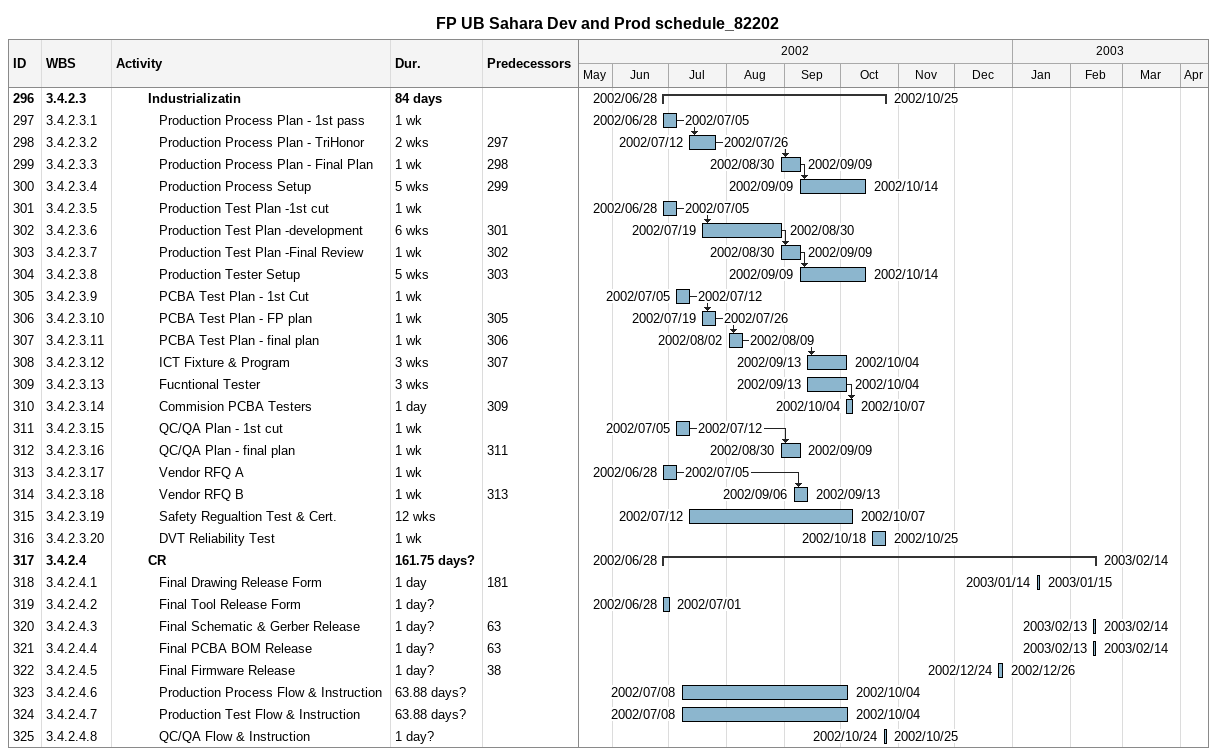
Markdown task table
FP UB Sahara Dev and Prod schedule_82202

| ID | WBS | Task | Duration | Start | Finish | Predecessors |
|---|---|---|---|---|---|---|
| 296 | 3.4.2.3 | **Industrializatin** | 84d | 2002-06-28 | 2002-10-25 |  |
| 297 | 3.4.2.3.1 | Production Process Plan - 1st pass | 1w | 2002-06-28 | 2002-07-05 |  |
| 298 | 3.4.2.3.2 | Production Process Plan - TriHonor | 2w | 2002-07-12 | 2002-07-26 | 297 |
| 299 | 3.4.2.3.3 | Production Process Plan - Final Plan | 1w | 2002-08-30 | 2002-09-09 | 298 |
| 300 | 3.4.2.3.4 | Production Process Setup | 5w | 2002-09-09 | 2002-10-14 | 299 |
| 301 | 3.4.2.3.5 | Production Test Plan -1st cut | 1w | 2002-06-28 | 2002-07-05 |  |
| 302 | 3.4.2.3.6 | Production Test Plan -development | 6w | 2002-07-19 | 2002-08-30 | 301 |
| 303 | 3.4.2.3.7 | Production Test Plan -Final Review | 1w | 2002-08-30 | 2002-09-09 | 302 |
| 304 | 3.4.2.3.8 | Production Tester Setup | 5w | 2002-09-09 | 2002-10-14 | 303 |
| 305 | 3.4.2.3.9 | PCBA Test Plan - 1st Cut | 1w | 2002-07-05 | 2002-07-12 |  |
| 306 | 3.4.2.3.10 | PCBA Test Plan - FP plan | 1w | 2002-07-19 | 2002-07-26 | 305 |
| 307 | 3.4.2.3.11 | PCBA Test Plan - final plan | 1w | 2002-08-02 | 2002-08-09 | 306 |
| 308 | 3.4.2.3.12 | ICT Fixture & Program | 3w | 2002-09-13 | 2002-10-04 | 307 |
| 309 | 3.4.2.3.13 | Fucntional Tester | 3w | 2002-09-13 | 2002-10-04 |  |
| 310 | 3.4.2.3.14 | Commision PCBA Testers | 1d | 2002-10-04 | 2002-10-07 | 309 |
| 311 | 3.4.2.3.15 | QC/QA Plan - 1st cut | 1w | 2002-07-05 | 2002-07-12 |  |
| 312 | 3.4.2.3.16 | QC/QA Plan - final plan | 1w | 2002-08-30 | 2002-09-09 | 311 |
| 313 | 3.4.2.3.17 | Vendor RFQ A | 1w | 2002-06-28 | 2002-07-05 |  |
| 314 | 3.4.2.3.18 | Vendor RFQ B | 1w | 2002-09-06 | 2002-09-13 | 313 |
| 315 | 3.4.2.3.19 | Safety Regualtion Test & Cert. | 12w | 2002-07-12 | 2002-10-07 |  |
| 316 | 3.4.2.3.20 | DVT Reliability Test | 1w | 2002-10-18 | 2002-10-25 |  |
| 317 | 3.4.2.4 | **CR** | 161.75d? | 2002-06-28 | 2003-02-14 |  |
| 318 | 3.4.2.4.1 | Final Drawing Release Form | 1d | 2003-01-14 | 2003-01-15 | 181 |
| 319 | 3.4.2.4.2 | Final Tool Release Form | 1d? | 2002-06-28 | 2002-07-01 |  |
| 320 | 3.4.2.4.3 | Final Schematic & Gerber Release | 1d? | 2003-02-13 | 2003-02-14 | 63 |
| 321 | 3.4.2.4.4 | Final PCBA BOM Release | 1d? | 2003-02-13 | 2003-02-14 | 63 |
| 322 | 3.4.2.4.5 | Final Firmware Release | 1d? | 2002-12-24 | 2002-12-26 | 38 |
| 323 | 3.4.2.4.6 | Production Process Flow & Instruction | 63.88d? | 2002-07-08 | 2002-10-04 |  |
| 324 | 3.4.2.4.7 | Production Test Flow & Instruction | 63.88d? | 2002-07-08 | 2002-10-04 |  |
| 325 | 3.4.2.4.8 | QC/QA Flow & Instruction | 1d? | 2002-10-24 | 2002-10-25 |  |
